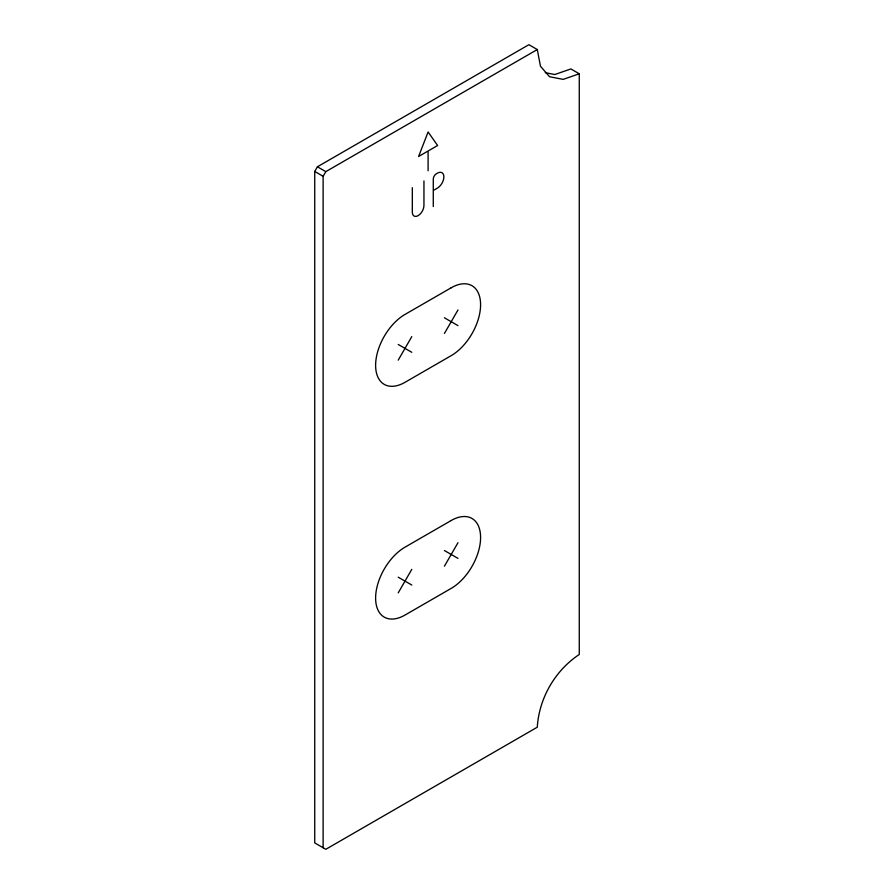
<?xml version="1.0" encoding="UTF-8"?>
<svg xmlns="http://www.w3.org/2000/svg" width="894" height="894" viewBox="0 0 894 894"><rect width="100%" height="100%" fill="white"/><g stroke="black" fill="none" stroke-linecap="round" stroke-linejoin="round"><path stroke-width="1.34" d="M314.733 171.447L317.415 166.787L528.879 44.7L537.283 49.55L540.479 66.257L549.575 76.739L563.198 79.376L579.267 73.789L579.267 654.475C554.995 670.601 539.104 698.125 537.283 727.213L325.818 849.3L314.733 842.897L314.733 171.447L323.125 176.297L323.125 847.747M323.125 176.297L325.818 171.637L537.283 49.55M398.221 360.126L411.788 336.625M444.419 333.462L457.985 309.961M398.221 592.867L411.788 569.366M444.419 566.193L457.985 542.703M427.433 151.388L418.593 156.495L428.103 131.977L437.613 145.51L428.103 151.008L428.103 170.765M433.948 190.109L437.412 188.109A9.163 5.286 -60 0 0 443.882 176.889A9.163 5.286 -60 0 0 437.412 173.157L436.428 173.715A4.459 2.57 -60 0 0 433.277 179.18L433.277 206.57M545.273 72.682L554.805 74.526L570.875 68.939L579.267 73.789M317.415 166.787L325.818 171.637M444.419 317.795L457.985 325.628M398.221 344.458L411.788 352.292M444.419 550.536L457.985 558.37M398.221 577.2L411.788 585.034M423.946 180.923L423.946 205.586A8.214 4.749 -60 0 1 418.135 215.655A8.214 4.749 -60 0 1 412.324 212.291L412.324 187.639M451.202 287.767L405.004 314.431A41.571 24.004 -60 0 0 375.614 365.344A41.571 24.004 -60 0 0 405.004 382.319L451.202 355.644A41.571 24.004 -60 0 0 480.592 304.742A41.571 24.004 -60 0 0 451.202 287.767M451.202 520.509L405.004 547.173A41.571 24.004 -60 0 0 375.614 598.086A41.571 24.004 -60 0 0 405.004 615.061L451.202 588.386A41.571 24.004 -60 0 0 480.592 537.473A41.571 24.004 -60 0 0 451.202 520.509"/></g></svg>
